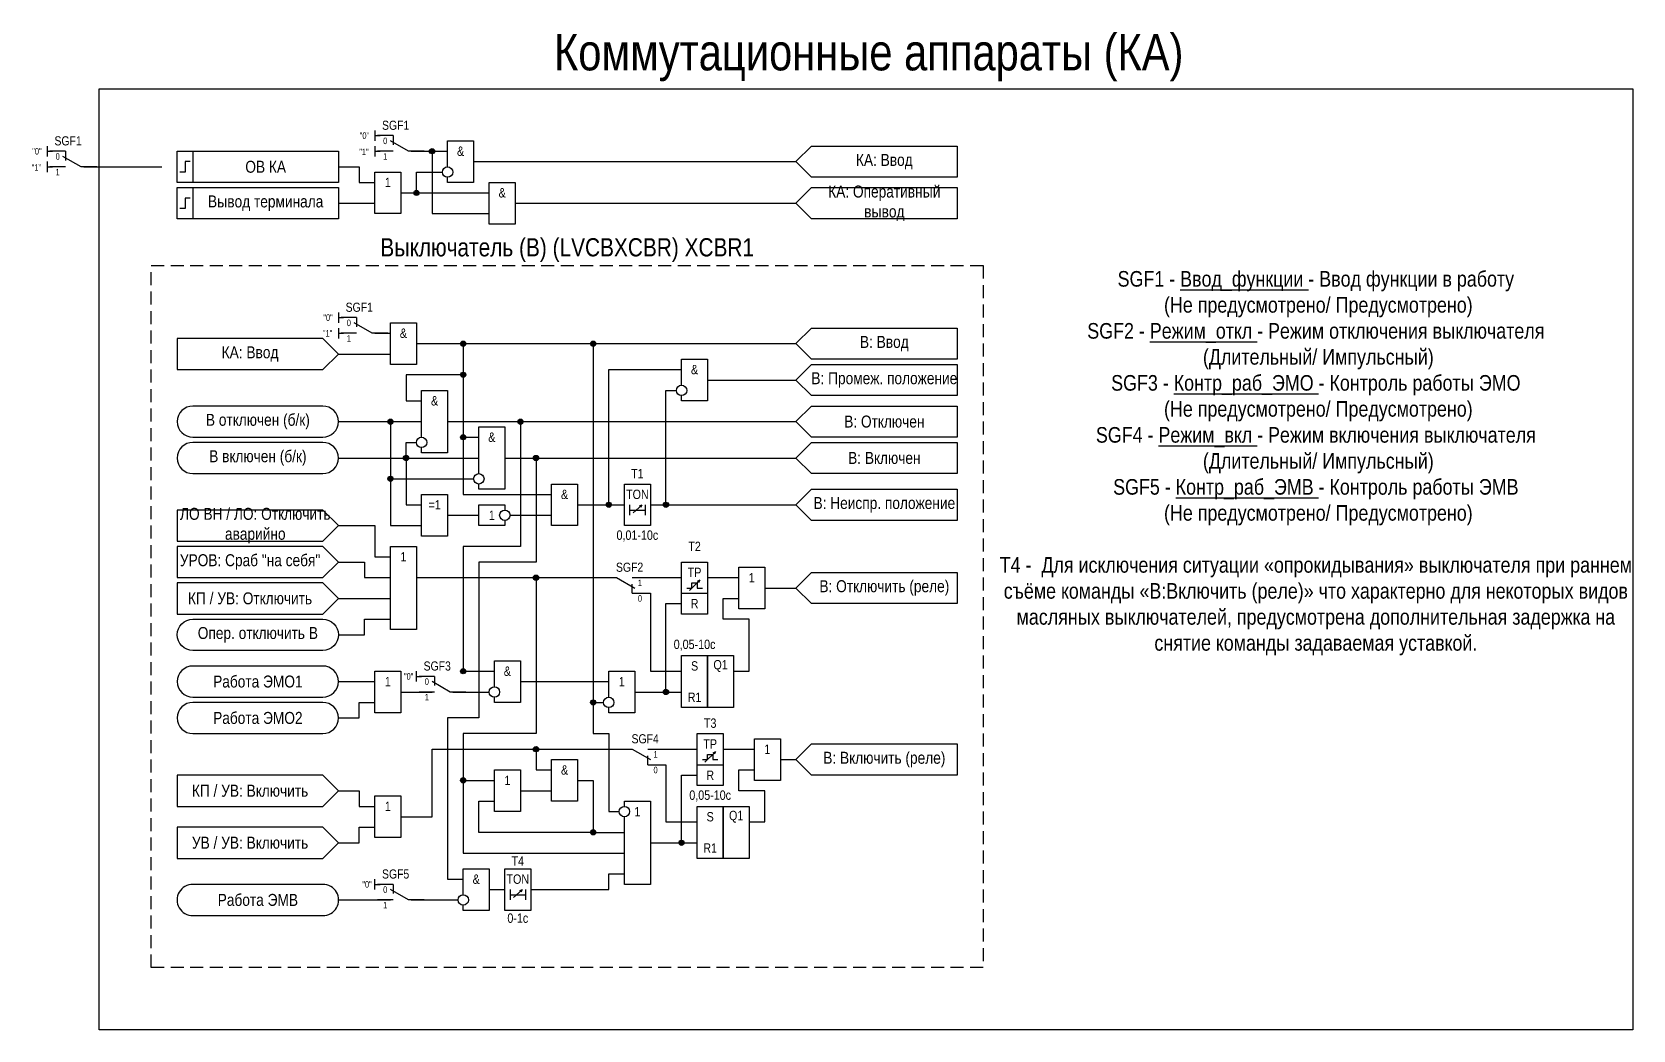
# Model space of a CAD drawing. Header units: millimetres. Extents: x -582 to 405, y 0 to 192.
# Drawn here: x -581.9 to -274, y 0 to 191.9 of the extents above; entities that cross this region are included whole.
import ezdxf
from ezdxf.enums import TextEntityAlignment as Align

# ---------------------------------------------------------------- set-up
doc = ezdxf.new("R2010")
doc.units = ezdxf.units.MM
doc.linetypes.add('штриховая2', pattern=[0.375, 0.25, -0.125])
doc.layers.add('TEXT', color=7, linetype='Continuous', lineweight=25)
doc.layers.add('Основная', color=7, linetype='Continuous')
doc.styles.add('2.5_Gost_RD', font='ARIALN.TTF', dxfattribs={"height": 2.5})
doc.styles.add('3.5_Gost_RD', font='ARIALN.TTF', dxfattribs={"height": 3.5})
doc.styles.add('Вывод', font='ARIALN.TTF', dxfattribs={"height": 2.5})
doc.styles.add('Компонент', font='ARIALN.TTF', dxfattribs={"height": 3.5})

# ---------------------------------------------------------------- blocks, each defined once
blk = doc.blocks.new('*U78')
at = {"layer": 'Основная', "color": 0}
blk.add_line((0, 0), (7, 4), dxfattribs=at)
at = {"layer": 'Основная', "ltscale": 0.35}
blk.add_line((6, 6), (6, 2.5), dxfattribs=at)
blk = doc.blocks.new('*U90')
at = {"layer": 'Основная', "color": 0}
for p, q in [((-3, 6), (-9, 6)), ((-3, 0), (-9, 0)), ((9, 0), (3, 0))]:
    blk.add_line(p, q, dxfattribs=at)
at = {"layer": 'Основная', "ltscale": 0.25, "xscale": -1}
blk.add_blockref('*U78', (3, 0), dxfattribs=at)
at = {"layer": 'Основная'}
for tag, height, style, p in [('В1', 2.5, 'Вывод', (-13, 6)), ('ОУ', 3.5, 'Компонент', (-2, 10)), ('В2', 2.5, 'Вывод', (-6, 4)), ('В3', 2.5, 'Вывод', (-6, -2))]:
    blk.add_attdef(tag, text='', height=height, dxfattribs=dict(at, style=style)).set_placement(p, align=Align.MIDDLE_CENTER)
blk = doc.blocks.new('Точка')
at = {"ltscale": 100}
h = blk.add_hatch(color=256, dxfattribs=at)
h.dxf.hatch_style = 1
edge = h.paths.add_edge_path()
edge.add_arc((0, 0), 0.5, 0, 360)
blk.add_circle((0, 0), 0.5, dxfattribs=at)
blk = doc.blocks.new('*U80')
at = {"layer": 'Основная', "color": 0}
for p, q in [((-3, 6), (-9, 6)), ((-3, 0), (-9, 0)), ((9, 0), (3, 0))]:
    blk.add_line(p, q, dxfattribs=at)
at = {"layer": 'Основная', "ltscale": 0.25, "xscale": -1}
blk.add_blockref('*U78', (3, 0), dxfattribs=at)
at = {"layer": 'Основная'}
for tag, height, style, p in [('В1', 2.5, 'Вывод', (-14, 6)), ('ОУ', 3.5, 'Компонент', (-2, 10)), ('В2', 2.5, 'Вывод', (-6, 4)), ('В3', 2.5, 'Вывод', (-6, -2))]:
    blk.add_attdef(tag, text='', height=height, dxfattribs=dict(at, style=style)).set_placement(p, align=Align.MIDDLE_CENTER)
blk = doc.blocks.new('*U89')
at = {"layer": 'Основная', "color": 0}
for p, q in [((-9, 0), (-3, 0)), ((3, 6), (9, 6)), ((3, 0), (9, 0))]:
    blk.add_line(p, q, dxfattribs=at)
at = {"layer": 'Основная', "ltscale": 0.25}
blk.add_blockref('*U78', (-3, 0), dxfattribs=at)
at = {"layer": 'Основная'}
for tag, height, style, p in [('В2', 2.5, 'Вывод', (6, 8)), ('В1', 2.5, 'Вывод', (14, 6)), ('В3', 2.5, 'Вывод', (6, 2)), ('ОУ', 3.5, 'Компонент', (2, -4))]:
    blk.add_attdef(tag, text='', height=height, dxfattribs=dict(at, style=style)).set_placement(p, align=Align.MIDDLE_CENTER)

msp = doc.modelspace()

# ---------------------------------------------------------------- linework, layer by layer
at = {"ltscale": 100}
for p, q in [((-516, 173), (-516, 171)), ((-516, 172), (-515, 172)), ((-516, 170), (-516, 168)), ((-516, 169), (-515, 169)), ((-516, 163), (-516, 163)), ((-523, 138), (-523, 136)), ((-523, 137), (-522, 137)), ((-523, 135), (-523, 133)), ((-523, 134), (-522, 134)), ((-463, 101), (-463, 101)), ((-455.5, 84.5), (-453.5, 86.5)), ((-453.5, 86.5), (-454.01, 86.25)), ((-453.5, 86.5), (-453.74, 86.02)), ((-508, 67), (-508, 69)), ((-508, 68), (-507, 68)), ((-452.5, 51.5), (-450.5, 53.5)), ((-450.5, 53.5), (-451.01, 53.25)), ((-450.5, 53.5), (-450.74, 53.02)), ((-516, 27), (-516, 29)), ((-516, 28), (-515, 28)), ((-523, 25), (-513, 25)), ((-509, 25), (-500, 25)), ((-486, 27), (-486, 27))]:
    msp.add_line(p, q, dxfattribs=at)
at = {"color": 6, "ltscale": 100}
for p, q in [((-579, 170), (-579, 168)), ((-579, 169), (-578, 169)), ((-579, 167), (-579, 165)), ((-579, 166), (-578, 166))]:
    msp.add_line(p, q, dxfattribs=at)
at = {"color": 7, "ltscale": 100}
for p, q in [((-466.3, 99.46), (-464.63, 100.95)), ((-464.63, 100.95), (-465.15, 100.73)), ((-464.63, 100.95), (-464.89, 100.48)), ((-489.3, 25.46), (-487.63, 26.95)), ((-487.63, 26.95), (-488.15, 26.73)), ((-487.63, 26.95), (-487.89, 26.48))]:
    msp.add_line(p, q, dxfattribs=at)
at = {"color": 3, "ltscale": 100}
msp.add_lwpolyline([(-569, 181), (-274, 181), (-274, 0), (-569, 0)], close=True, dxfattribs=at)
at = {"ltscale": 100}
for points in [[(-502, 166), (-502, 171), (-497, 171), (-497, 163), (-502, 163), (-502, 164)], [(-435, 167), (-432, 170), (-404, 170), (-404, 164), (-432, 164), (-435, 167)], [(-509, 169), (-502, 169)], [(-509, 169), (-505, 169), (-505, 157), (-494, 157)], [(-497, 167), (-435, 167)], [(-572, 166), (-557, 166)], [(-523, 166), (-519, 166), (-519, 163), (-516, 163)], [(-511, 161), (-508, 161), (-508, 165), (-503, 165)], [(-511, 161), (-494, 161)], [(-435, 159), (-432, 162), (-404, 162), (-404, 156), (-432, 156), (-435, 159)], [(-523, 159), (-516, 159)], [(-489, 159), (-435, 159)], [(-516, 134), (-513, 134)], [(-435, 132), (-432, 135), (-404, 135), (-404, 129), (-432, 129), (-435, 132)], [(-523, 130), (-513, 130)], [(-508, 132), (-499, 132), (-499, 126), (-510, 126), (-510, 121), (-507, 121)], [(-508, 132), (-435, 132)], [(-508, 132), (-474, 132), (-474, 63), (-472, 63)], [(-508, 132), (-474, 132), (-474, 57), (-471, 57), (-471, 42), (-469, 42)], [(-508, 132), (-499, 132), (-499, 114), (-496, 114)], [(-508, 132), (-499, 132), (-499, 103), (-482, 103)], [(-477, 101), (-471, 101), (-471, 127), (-457, 127)], [(-457, 124), (-457, 129), (-452, 129), (-452, 121), (-457, 121), (-457, 122)], [(-435, 125), (-432, 128), (-404, 128), (-404, 122), (-432, 122), (-435, 125)], [(-452, 125), (-435, 125)], [(-507, 114), (-507, 123), (-502, 123), (-502, 111), (-507, 111), (-507, 112)], [(-463, 101), (-460, 101), (-460, 123), (-458, 123)], [(-435, 117), (-432, 120), (-404, 120), (-404, 114), (-432, 114), (-435, 117)], [(-523, 117), (-507, 117)], [(-523, 117), (-513, 117), (-513, 106), (-497, 106)], [(-523, 117), (-513, 117), (-513, 97), (-507, 97)], [(-502, 117), (-488, 117), (-488, 93), (-499, 93), (-499, 69), (-493, 69)], [(-502, 117), (-435, 117)], [(-496, 107), (-496, 116), (-491, 116), (-491, 104), (-496, 104), (-496, 105)], [(-523, 110), (-510, 110), (-510, 113), (-508, 113)], [(-435, 110), (-432, 113), (-404, 113), (-404, 107), (-432, 107), (-435, 110)], [(-523, 110), (-496, 110)], [(-523, 110), (-510, 110), (-510, 101), (-507, 101)], [(-491, 110), (-485, 110), (-485, 90), (-496, 90), (-496, 60), (-502, 60), (-502, 29), (-499, 29)], [(-491, 110), (-435, 110)], [(-435, 101), (-432, 104), (-404, 104), (-404, 98), (-432, 98), (-435, 101)], [(-502, 99), (-496, 99)], [(-491, 98), (-491, 97), (-496, 97), (-496, 101), (-491, 101), (-491, 100)], [(-490, 99), (-482, 99)], [(-477, 101), (-468, 101)], [(-467, 101), (-467, 99)], [(-467, 100), (-464, 100)], [(-464, 101), (-464, 99)], [(-463, 101), (-435, 101)], [(-523, 97), (-516, 97), (-516, 91), (-513, 91)], [(-523, 90), (-518, 90), (-518, 87), (-513, 87)], [(-508, 87), (-485, 87), (-485, 57), (-499, 57), (-499, 48), (-493, 48)], [(-508, 87), (-470, 87)], [(-508, 87), (-485, 87), (-485, 57), (-499, 57), (-499, 34), (-468, 34)], [(-466, 87), (-457, 87)], [(-452, 87), (-446, 87)], [(-435, 85), (-432, 88), (-404, 88), (-404, 82), (-432, 82), (-435, 85)], [(-466, 84), (-463, 84), (-463, 69), (-457, 69)], [(-456, 85), (-455, 85), (-455, 86), (-454, 86), (-454, 85), (-453, 85)], [(-441, 85), (-435, 85)], [(-523, 83), (-519, 83), (-519, 83), (-513, 83)], [(-466, 65), (-460, 65), (-460, 82), (-457, 82)], [(-447, 69), (-444, 69), (-444, 79), (-449, 79), (-449, 83), (-446, 83)], [(-523, 76), (-518, 76), (-518, 79), (-513, 79)], [(-493, 66), (-493, 71), (-488, 71), (-488, 63), (-493, 63), (-493, 64)], [(-471, 64), (-471, 69), (-466, 69), (-466, 61), (-471, 61), (-471, 62)], [(-523, 67), (-516, 67)], [(-511, 65), (-505, 65)], [(-501, 65), (-494, 65)], [(-488, 67), (-471, 67)], [(-466, 65), (-457, 65)], [(-523, 60), (-519, 60), (-519, 63), (-516, 63)], [(-511, 41), (-505, 41), (-505, 54), (-467, 54)], [(-508, 41), (-505, 41), (-505, 54), (-485, 54), (-485, 50), (-482, 50)], [(-463, 54), (-454, 54)], [(-453, 52), (-452, 52), (-452, 53), (-451, 53), (-451, 52), (-450, 52)], [(-449, 54), (-443, 54)], [(-435, 52), (-432, 55), (-404, 55), (-404, 49), (-432, 49), (-435, 52)], [(-463, 51), (-460, 51), (-460, 40), (-454, 40)], [(-444, 40), (-441, 40), (-441, 46), (-446, 46), (-446, 50), (-443, 50)], [(-438, 52), (-435, 52)], [(-477, 48), (-474, 48), (-474, 38), (-496, 38), (-496, 44), (-493, 44)], [(-477, 48), (-474, 48), (-474, 38), (-468, 38)], [(-463, 36), (-457, 36), (-457, 49), (-454, 49)], [(-523, 46), (-519, 46), (-519, 43), (-516, 43)], [(-488, 46), (-482, 46)], [(-468, 43), (-468, 44), (-463, 44), (-463, 28), (-468, 28), (-468, 41)], [(-523, 36), (-519, 36), (-519, 39), (-516, 39)], [(-463, 36), (-454, 36)], [(-499, 26), (-499, 31), (-494, 31), (-494, 23), (-499, 23), (-499, 24)], [(-486, 27), (-471, 27), (-471, 30), (-468, 30)], [(-494, 27), (-491, 27)], [(-490, 27), (-490, 25)], [(-490, 26), (-487, 26)], [(-487, 27), (-487, 25)]]:
    msp.add_lwpolyline(points, dxfattribs=at)
for points in [[(-554, 169), (-523, 169), (-523, 163), (-554, 163)], [(-554, 169), (-551, 169), (-551, 163), (-554, 163)], [(-516, 165), (-511, 165), (-511, 157), (-516, 157)], [(-554, 162), (-523, 162), (-523, 156), (-554, 156)], [(-554, 162), (-551, 162), (-551, 156), (-554, 156)], [(-494, 163), (-489, 163), (-489, 155), (-494, 155)], [(-513, 136), (-508, 136), (-508, 128), (-513, 128)], [(-554, 133), (-554, 127), (-526, 127), (-523, 130), (-526, 133)], [(-482, 105), (-477, 105), (-477, 97), (-482, 97)], [(-468, 105), (-463, 105), (-463, 97), (-468, 97)], [(-507, 103), (-502, 103), (-502, 95), (-507, 95)], [(-554, 100), (-554, 94), (-526, 94), (-523, 97), (-526, 100)], [(-554, 93), (-554, 87), (-526, 87), (-523, 90), (-526, 93)], [(-513, 93), (-508, 93), (-508, 77), (-513, 77)], [(-457, 90), (-452, 90), (-452, 80), (-457, 80)], [(-446, 89), (-441, 89), (-441, 81), (-446, 81)], [(-554, 86), (-554, 80), (-526, 80), (-523, 83), (-526, 86)], [(-457, 84), (-452, 84), (-452, 80), (-457, 80)], [(-457, 72), (-452, 72), (-452, 62), (-457, 62)], [(-452, 72), (-447, 72), (-447, 62), (-452, 62)], [(-516, 69), (-511, 69), (-511, 61), (-516, 61)], [(-454, 57), (-449, 57), (-449, 47), (-454, 47)], [(-443, 56), (-438, 56), (-438, 48), (-443, 48)], [(-493, 50), (-488, 50), (-488, 42), (-493, 42)], [(-482, 52), (-477, 52), (-477, 44), (-482, 44)], [(-454, 51), (-449, 51), (-449, 47), (-454, 47)], [(-554, 49), (-554, 43), (-526, 43), (-523, 46), (-526, 49)], [(-516, 45), (-511, 45), (-511, 37), (-516, 37)], [(-454, 43), (-449, 43), (-449, 33), (-454, 33)], [(-449, 43), (-444, 43), (-444, 33), (-449, 33)], [(-554, 39), (-554, 33), (-526, 33), (-523, 36), (-526, 39)], [(-491, 31), (-486, 31), (-486, 23), (-491, 23)]]:
    msp.add_lwpolyline(points, close=True, dxfattribs=at)
at = {"lineweight": 30, "ltscale": 100}
for points in [[(-551.5, 167), (-552.5, 167), (-552.5, 165), (-553.5, 165)], [(-551.5, 160), (-552.5, 160), (-552.5, 158), (-553.5, 158)]]:
    msp.add_lwpolyline(points, dxfattribs=at)
at = {"linetype": 'штриховая2', "ltscale": 10}
msp.add_lwpolyline([(-399, 12), (-559, 12), (-559, 147), (-399, 147)], close=True, dxfattribs=at)
at = {"ltscale": 100}
for points in [[(-551, 114), (-526, 114, 1), (-526, 120), (-551, 120, 1)], [(-551, 107), (-526, 107, 1), (-526, 113), (-551, 113, 1)], [(-551, 73, -1), (-551, 79), (-526, 79, -1), (-526, 73)], [(-551, 64), (-526, 64, 1), (-526, 70), (-551, 70, 1)], [(-551, 57), (-526, 57, 1), (-526, 63), (-551, 63, 1)], [(-551, 22), (-526, 22, 1.013985), (-526, 28), (-551, 28, 1.013985)]]:
    msp.add_lwpolyline(points, format="xyb", close=True, dxfattribs=at)
for centre in [(-502, 165), (-491, 99), (-493, 65), (-499, 25)]:
    msp.add_circle(centre, 1)
for centre in [(-457, 123), (-507, 113), (-496, 106), (-471, 63), (-468, 42)]:
    msp.add_circle(centre, 1, dxfattribs=at)

# ---------------------------------------------------------------- block references
for p in [(-505, 169), (-508, 161), (-499, 132), (-474, 132), (-499, 126), (-485, 87), (-499, 69), (-460, 65), (-474, 63), (-485, 54), (-499, 48), (-474, 38), (-457, 36)]:
    msp.add_blockref('Точка', p, dxfattribs=at)
at = {"color": 2, "ltscale": 100}
for p in [(-513, 117), (-488, 117), (-499, 114), (-510, 110), (-485, 110), (-513, 106), (-471, 101), (-460, 101)]:
    msp.add_blockref('Точка', p, dxfattribs=at)
at = {"ltscale": 100, "xscale": 0.5, "yscale": 0.5, "zscale": 0.5}
msp.add_blockref('*U90', (-503, 65), dxfattribs=at).add_auto_attribs({'ОУ': 'SGF3', 'В1': '"0"', 'В2': '0', 'В3': '1'})
at = {"layer": 'Основная', "ltscale": 0.25, "xscale": 0.5, "yscale": 0.5, "zscale": 0.5}
for name, p, values in [('*U80', (-511, 169), {'ОУ': 'SGF1', 'В1': '"0"', 'В2': '0', 'В3': '1'}), ('*U80', (-518, 134), {'ОУ': 'SGF1', 'В1': '"0"', 'В2': '0', 'В3': '1'}), ('*U90', (-511, 25), {'ОУ': 'SGF5', 'В1': '"0"', 'В2': '0', 'В3': '1'})]:
    msp.add_blockref(name, p, dxfattribs=at).add_auto_attribs(values)
at = {"layer": 'Основная', "color": 6, "ltscale": 0.25, "xscale": 0.5, "yscale": 0.5, "zscale": 0.5}
msp.add_blockref('*U80', (-574, 166), dxfattribs=at).add_auto_attribs({'ОУ': 'SGF1', 'В1': '"0"', 'В2': '0', 'В3': '1'})
at = {"layer": 'Основная', "ltscale": 0.25}
ref = msp.add_blockref('*U89', (-468, 87), dxfattribs=dict(at, xscale=-0.5, yscale=0.5, zscale=0.5, rotation=180))
ref.add_attrib('ОУ', 'SGF2', dxfattribs={"height": 1.75, "style": 'Компонент'}).set_placement((-467, 89), align=Align.MIDDLE_CENTER)
ref.add_attrib('В2', '0', dxfattribs={"height": 1.25, "style": 'Вывод'}).set_placement((-465, 83), align=Align.MIDDLE_CENTER)
ref.add_attrib('В3', '1', dxfattribs={"height": 1.25, "style": 'Вывод'}).set_placement((-465, 86), align=Align.MIDDLE_CENTER)
ref = msp.add_blockref('*U89', (-465, 54), dxfattribs=dict(at, xscale=-0.5, yscale=0.5, zscale=0.5, rotation=180))
ref.add_attrib('ОУ', 'SGF4', dxfattribs={"height": 1.75, "style": 'Компонент'}).set_placement((-464, 56), align=Align.MIDDLE_CENTER)
ref.add_attrib('В2', '0', dxfattribs={"height": 1.25, "style": 'Вывод'}).set_placement((-462, 50), align=Align.MIDDLE_CENTER)
ref.add_attrib('В3', '1', dxfattribs={"height": 1.25, "style": 'Вывод'}).set_placement((-462, 53), align=Align.MIDDLE_CENTER)

# ---------------------------------------------------------------- texts
at = {"ltscale": 100, "attachment_point": 5}
for s, insert, char_height, width, style in [('{\\C3;Коммутационные аппараты (КА)}', (-421, 187), 7, 294, '3.5_Gost_RD'), ('&', (-499.5, 169), 1.8, 5, '2.5_Gost_RD'), ('КА: Ввод', (-418, 167), 2.3, 28, '2.5_Gost_RD'), ('1', (-513.5, 163), 1.8, 5, '2.5_Gost_RD'), ('&', (-491.5, 161), 1.8, 5, '2.5_Gost_RD'), ('КА: Оперативный вывод', (-418, 159), 2.3, 28, '2.5_Gost_RD'), ('&', (-510.5, 134), 1.8, 5, '2.5_Gost_RD'), ('В: Ввод', (-418, 132), 2.3, 28, '2.5_Gost_RD'), ('&', (-454.5, 127), 1.8, 5, '2.5_Gost_RD'), ('&', (-504.5, 121), 1.8, 5, '2.5_Gost_RD'), ('&', (-493.5, 114), 1.8, 5, '2.5_Gost_RD'), ('T1', (-465.5, 107), 1.8, 5, '2.5_Gost_RD'), ('=1', (-504.5, 101), 1.8, 5, '2.5_Gost_RD'), ('&', (-479.5, 103), 1.8, 5, '2.5_Gost_RD'), ('TON', (-465.5, 103), 1.8, 5, '2.5_Gost_RD'), ('1', (-493.5, 99), 1.8, 5, '2.5_Gost_RD'), ('0,01-10с', (-465.5, 95), 1.8, 5, '2.5_Gost_RD'), ('T2', (-454.5, 93), 1.8, 5, '2.5_Gost_RD'), ('1', (-510.5, 91), 1.8, 5, '2.5_Gost_RD'), ('TP', (-454.5, 88), 1.8, 5, '2.5_Gost_RD'), ('1', (-443.5, 87), 1.8, 5, '2.5_Gost_RD'), ('R', (-454.5, 82), 1.8, 5, '2.5_Gost_RD'), ('Опер. отключить В', (-538.5, 76), 2.3, 31, '2.5_Gost_RD'), ('0,05-10с', (-454.5, 74), 1.8, 5, '2.5_Gost_RD'), ('S', (-454.5, 70), 1.8, 5, '2.5_Gost_RD'), ('Q1', (-449.5, 70), 1.8, 5, '2.5_Gost_RD'), ('1', (-513.5, 67), 1.8, 5, '2.5_Gost_RD'), ('&', (-490.5, 69), 1.8, 5, '2.5_Gost_RD'), ('1', (-468.5, 67), 1.8, 5, '2.5_Gost_RD'), ('R1', (-454.5, 64), 1.8, 5, '2.5_Gost_RD'), ('T3', (-451.5, 59), 1.8, 5, '2.5_Gost_RD'), ('TP', (-451.5, 55), 1.8, 5, '2.5_Gost_RD'), ('1', (-440.5, 54), 1.8, 5, '2.5_Gost_RD'), ('&', (-479.5, 50), 1.8, 5, '2.5_Gost_RD'), ('R', (-451.5, 49), 1.8, 5, '2.5_Gost_RD'), ('1', (-490.5, 48), 1.8, 5, '2.5_Gost_RD'), ('1', (-513.5, 43), 1.8, 5, '2.5_Gost_RD'), ('0,05-10с', (-451.5, 45), 1.8, 5, '2.5_Gost_RD'), ('1', (-465.5, 42), 1.8, 5, '2.5_Gost_RD'), ('S', (-451.5, 41), 1.8, 5, '2.5_Gost_RD'), ('Q1', (-446.5, 41), 1.8, 5, '2.5_Gost_RD'), ('R1', (-451.5, 35), 1.8, 5, '2.5_Gost_RD'), ('T4', (-488.5, 32.5), 1.8, 5, '2.5_Gost_RD'), ('&', (-496.5, 29), 1.8, 5, '2.5_Gost_RD'), ('TON', (-488.5, 29), 1.8, 5, '2.5_Gost_RD'), ('0-1с', (-488.5, 21.5), 1.8, 5, '2.5_Gost_RD')]:
    msp.add_mtext(s, dxfattribs=dict(at, insert=insert, char_height=char_height, width=width, style=style))
at = {"ltscale": 100, "char_height": 1.25, "attachment_point": 1, "style": '3.5_Gost_RD'}
for insert in [(-519, 169.5), (-526, 134.6)]:
    msp.add_mtext_dynamic_manual_height_columns('"1"', width=2, gutter_width=17.5, heights=[0], dxfattribs=dict(at, insert=insert))
at = {"color": 6, "ltscale": 100, "insert": (-582, 166.5), "char_height": 1.25, "attachment_point": 1, "style": '3.5_Gost_RD'}
msp.add_mtext_dynamic_manual_height_columns('"1"', width=2, gutter_width=17.5, heights=[0], dxfattribs=at)
at = {"color": 0, "ltscale": 100, "char_height": 2.3, "width": 28, "attachment_point": 5, "style": '2.5_Gost_RD'}
for s, insert in [('{\\C256;ОВ КА}', (-537, 166)), ('{\\C256;Вывод терминала}', (-537, 159))]:
    msp.add_mtext(s, dxfattribs=dict(at, insert=insert))
at = {"color": 30, "ltscale": 100, "attachment_point": 5, "style": '3.5_Gost_RD'}
for s, insert, char_height, width in [('Выключатель (В) (LVCBXCBR) {\\C6;XCBR1}', (-479, 150), 3.5, 160), ('SGF1 - {\\LВвод_функции} - Ввод функции в работу \\P^I(Не предусмотрено/ Предусмотрено)\\PSGF2 - {\\LРежим_откл} - Режим отключения выключателя ^J^I(Длительный/ Импульсный)\\PSGF3 - {\\LКонтр_раб_ЭМО} - Контроль работы ЭМО  \\P^I(Не предусмотрено/ Предусмотрено)\\PSGF4 - {\\LРежим_вкл} - Режим включения выключателя ^J^I(Длительный/ Импульсный)\\PSGF5 - {\\LКонтр_раб_ЭМВ} - Контроль работы ЭМВ \\P^I(Не предусмотрено/ Предусмотрено)\\P\\PТ4 - ^IДля исключения ситуации «опрокидывания» выключателя при раннем съёме команды «В:Включить (реле)» что характерно для некоторых видов масляных выключателей, предусмотрена дополнительная задержка на снятие команды задаваемая уставкой.', (-335, 109), 3, 122)]:
    msp.add_mtext(s, dxfattribs=dict(at, insert=insert, char_height=char_height, width=width))
at = {"layer": 'TEXT', "ltscale": 100, "char_height": 2.3, "attachment_point": 5, "style": '2.5_Gost_RD'}
for s, insert, width in [('КА: Ввод', (-540, 130), 28), ('В: Промеж. положение', (-418, 125), 28), ('В отключен (б/к)', (-538.5, 117), 31), ('В: Отключен', (-418, 117), 28), ('В включен (б/к)', (-538.5, 110), 31), ('В: Включен', (-418, 110), 28), ('В: Неиспр. положение', (-418, 101), 28), ('ЛО ВН / ЛО: Отключить аварийно', (-539, 97), 29.7284), ('УРОВ: Сраб "на себя"', (-540, 90), 28), ('В: Отключить (реле)', (-418, 85), 28), ('КП / УВ: Отключить', (-540, 83), 28), ('Работа ЭМО1', (-538.5, 67), 31), ('Работа ЭМО2', (-538.5, 60), 31), ('В: Включить (реле)', (-418, 52), 28), ('КП / УВ: Включить', (-540, 46), 28), ('УВ / УВ: Включить', (-540, 36), 28), ('Работа ЭМВ', (-538.5, 25), 31)]:
    msp.add_mtext(s, dxfattribs=dict(at, insert=insert, width=width))

doc.saveas('drawing.dxf')
